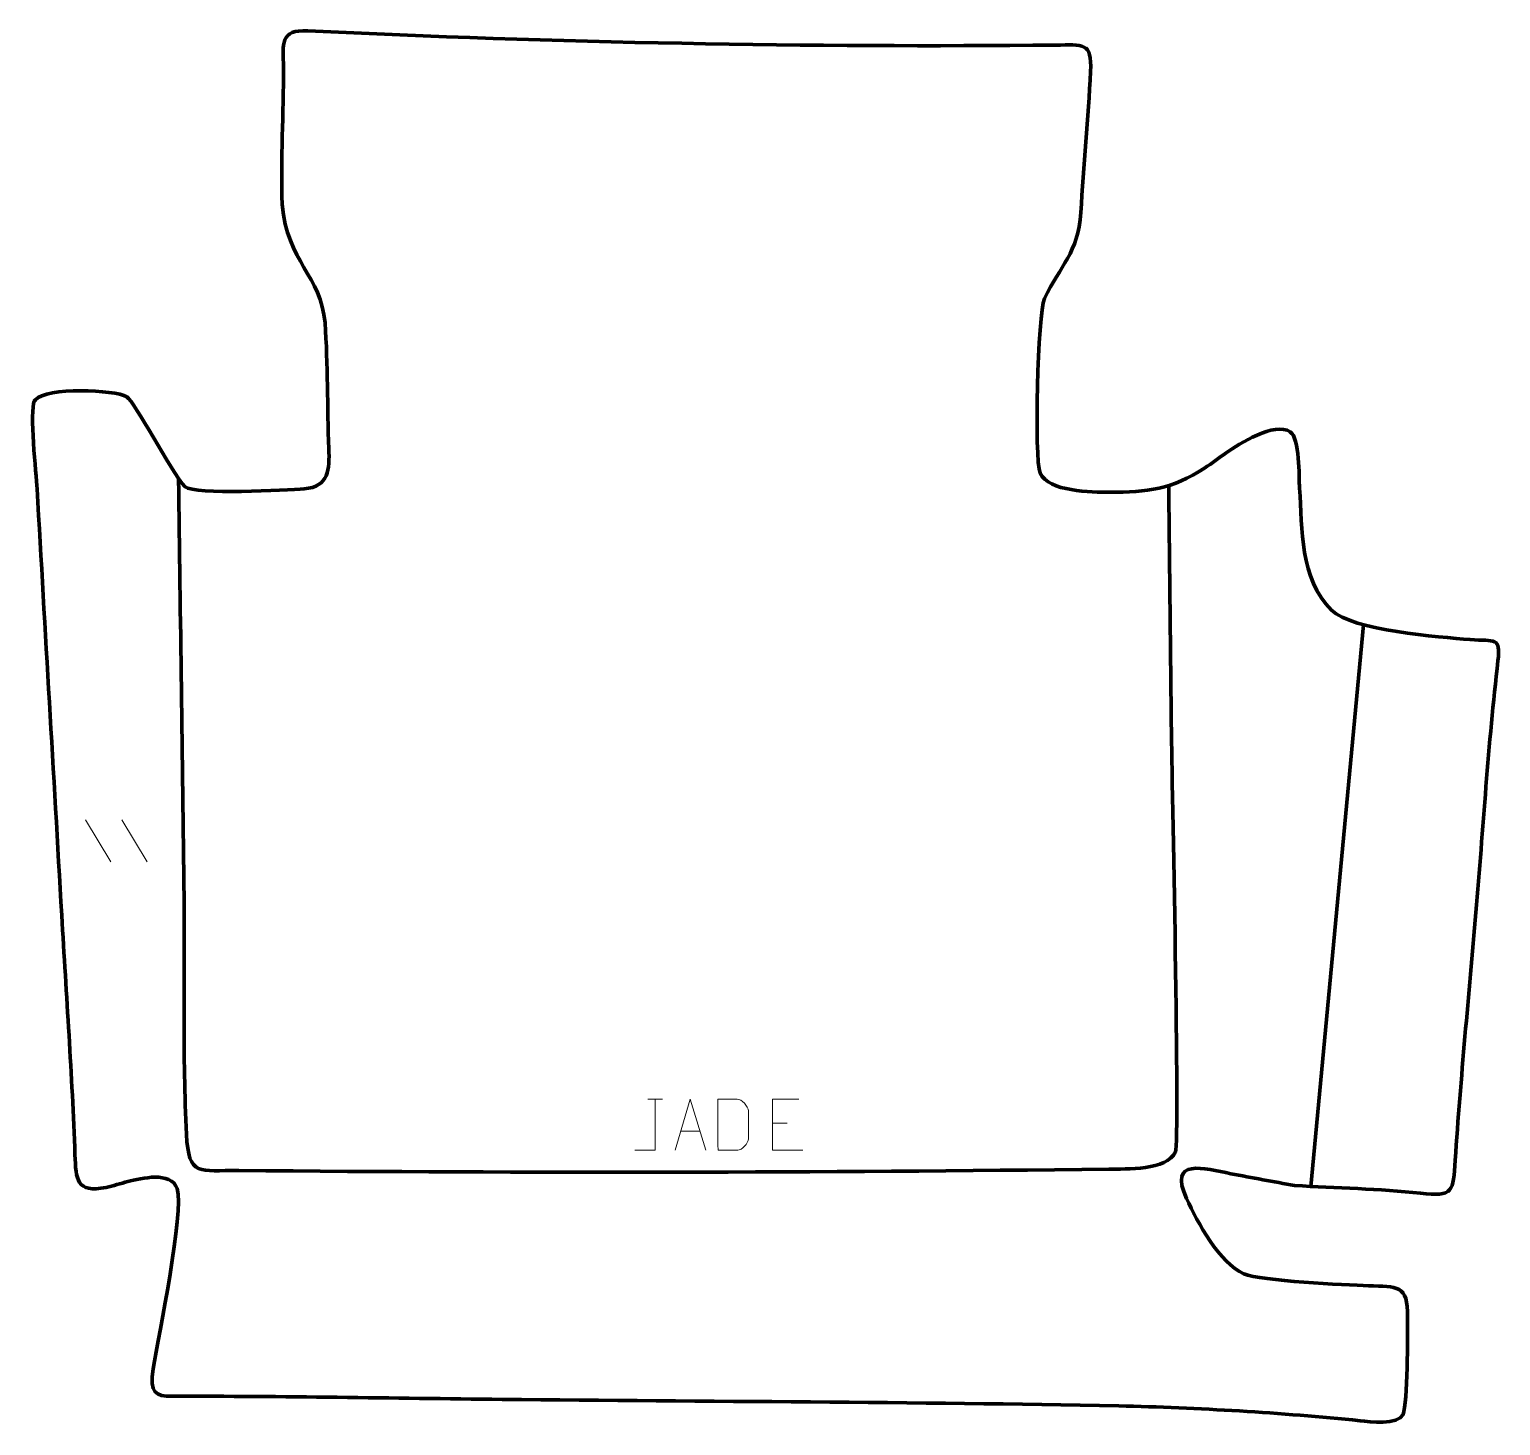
# Model space of a CAD drawing. Header units: millimetres. Extents: x -512 to 207, y 12 to 694.
import ezdxf

# ---------------------------------------------------------------- set-up
doc = ezdxf.new("R2010")
doc.units = ezdxf.units.MM
doc.header["$MEASUREMENT"] = 0
doc.layers.add('layer 1', color=7, linetype='Continuous')
doc.layers.add('layer 2', color=7, linetype='Continuous')

msp = doc.modelspace()

# ---------------------------------------------------------------- linework, layer by layer
at = {"layer": 'layer 1', "color": 142, "lineweight": 158}
msp.add_open_spline([(-438.9881, 474.8375), (-438.0885, 406.7377), (-437.1885, 338.638), (-436.2889, 270.5382), (-436.2889, 270.5382), (-435.9261, 232.3232), (-437.0754, 192.7626), (-435.154, 154.7383), (-435.154, 154.7383), (-434.0974, 133.8284), (-428.855, 137.3005), (-409.6008, 137.1101), (-409.6008, 137.1101), (-268.2702, 135.7871), (-125.9562, 136.0384), (15.3181, 137.7738), (15.3181, 137.7738), (23.7636, 137.8805), (43.6955, 137.0123), (47.8319, 146.2394), (47.8319, 146.2394), (50.1386, 151.3848), (46.0876, 332.6265), (45.8834, 351.7905), (45.8834, 351.7905), (45.4379, 391.7611), (44.9939, 431.7316), (44.5754, 471.7025)], degree=3, knots=[0, 0, 0, 0, 0.125, 0.125, 0.125, 0.125, 0.25, 0.25, 0.25, 0.25, 0.375, 0.375, 0.375, 0.375, 0.5, 0.5, 0.5, 0.5, 0.625, 0.625, 0.625, 0.625, 0.75, 0.75, 0.75, 0.75, 1, 1, 1, 1], dxfattribs=at)
msp.add_open_spline([(139.7164, 403.7055), (139.7164, 403.7055), (113.9064, 129.3468), (113.9064, 129.3468)], degree=3, dxfattribs=at)
at = {"layer": 'layer 2', "color": 242, "lineweight": 158}
msp.add_open_spline([(106.0781, 129.7561), (126.1975, 128.6245), (147.5898, 128.1534), (167.5015, 125.9602), (167.5015, 125.9602), (183.6755, 124.1786), (183.5071, 126.7123), (184.5178, 142.1019), (184.5178, 142.1019), (187.1532, 182.2332), (191.1666, 222.987), (194.6201, 263.1254), (194.6201, 263.1254), (198.1025, 303.7761), (200.6056, 345.6767), (205.3764, 386.0735), (205.3764, 386.0735), (206.6485, 398.1852), (204.0685, 395.3885), (191.7272, 396.4454), (191.7272, 396.4454), (176.7746, 397.7291), (134.1699, 400.8245), (124.1157, 410.8035), (124.1157, 410.8035), (108.3111, 426.4901), (110.0048, 450.1908), (108.4347, 470.4035), (108.4347, 470.4035), (108.1534, 476.0164), (108.607, 494.9147), (103.9409, 497.9045), (103.9409, 497.9045), (96.0743, 502.9451), (79.1314, 492.1434), (72.7111, 487.6845), (72.7111, 487.6845), (69.1418, 485.2056), (65.6718, 482.6306), (62.0641, 480.1996), (62.0641, 480.1996), (46.1791, 469.8938), (34.2083, 468.3653), (15.5537, 468.4437), (15.5537, 468.4437), (7.0995, 468.4791), (-14.3155, 468.5965), (-18.2092, 477.7922), (-18.2092, 477.7922), (-21.1922, 484.8372), (-19.474, 555.7744), (-16.0761, 563.0031), (-16.0761, 563.0031), (-8.3839, 579.3676), (0.3246, 585.068), (1.613, 604.9981), (1.613, 604.9981), (3.0996, 627.8933), (5.2264, 651.1657), (6.412, 673.9937), (6.412, 673.9937), (7.1655, 688.5012), (2.721, 686.9596), (-10.677, 686.831), (-10.677, 686.831), (-129.1812, 685.6939), (-257.0278, 687.9697), (-375.8188, 693.8185), (-375.8188, 693.8185), (-389.6429, 694.4991), (-387.9112, 687.4223), (-387.7937, 675.8453), (-387.7937, 675.8453), (-387.7058, 653.7319), (-389.1431, 630.8547), (-388.444, 608.9328), (-388.444, 608.9328), (-385.9602, 581.1009), (-369.4216, 574.0136), (-367.4682, 551.1539), (-367.4682, 551.1539), (-366.0245, 530.6993), (-366.4129, 510.1754), (-365.6147, 489.6758), (-365.6147, 489.6758), (-365.2216, 479.5773), (-365.562, 471.1205), (-377.6143, 470.0703), (-377.6143, 470.0703), (-386.2925, 469.4195), (-431.1117, 467.1623), (-435.8532, 471.0166), (-435.8532, 471.0166), (-443.1901, 479.3286), (-460.185, 512.4688), (-464.3427, 515.0343), (-464.3427, 515.0343), (-470.1349, 518.6084), (-503.688, 519.7997), (-508.94, 513.5958), (-508.94, 513.5958), (-508.94, 513.5958), (-509.4484, 512.8815), (-509.4484, 512.8815), (-509.4484, 512.8815), (-511.846, 508.2759), (-508.5886, 477.3487), (-508.1264, 470.0976), (-508.1264, 470.0976), (-504.104, 400.6612), (-500.0806, 331.2249), (-496.0573, 261.7886), (-496.0573, 261.7886), (-493.8082, 222.9733), (-490.9953, 183.5248), (-489.5972, 144.7404), (-489.5972, 144.7404), (-489.1647, 132.7441), (-488.9911, 125.9039), (-474.4061, 128.867), (-474.4061, 128.867), (-470.9009, 129.5791), (-467.2606, 130.8046), (-463.7452, 131.7023), (-463.7452, 131.7023), (-457.1415, 133.2749), (-442.829, 136.9404), (-439.7279, 128.2997), (-439.7279, 128.2997), (-436.2292, 116.6033), (-448.4458, 57.6711), (-451.3447, 40.2725), (-451.3447, 40.2725), (-453.3358, 28.3224), (-450.262, 26.8189), (-442.1416, 26.832), (-442.1416, 26.832), (-388.1028, 26.9165), (-334.9145, 25.8794), (-280.9499, 25.2898), (-280.9499, 25.2898), (-180.604, 24.2145), (-80.1424, 24.0967), (20.1788, 22.1203), (20.1788, 22.1203), (58.8064, 21.2096), (99.5736, 18.7943), (138.001, 14.8652), (138.001, 14.8652), (142.6391, 14.391), (156.6947, 12.4932), (159.0028, 17.9718), (159.0028, 17.9718), (161.4385, 23.7533), (161.1586, 56.8904), (161.2222, 65.4693), (161.2222, 65.4693), (161.425, 81.4473), (156.2559, 80.2403), (142.098, 80.8059), (142.098, 80.8059), (130.5952, 81.3011), (89.6986, 83.0136), (81.3203, 86.6548), (81.3203, 86.6548), (69.4512, 91.8132), (58.4751, 111.9048), (53.2862, 123.3554), (53.2862, 123.3554), (44.148, 143.5212), (61.9176, 138.0959), (74.8822, 135.5462), (74.8822, 135.5462), (85.2573, 133.5057), (95.679, 131.6732), (106.0781, 129.7561)], degree=3, knots=[0, 0, 0, 0, 0.02222222, 0.02222222, 0.02222222, 0.02222222, 0.04444444, 0.04444444, 0.04444444, 0.04444444, 0.06666667, 0.06666667, 0.06666667, 0.06666667, 0.08888889, 0.08888889, 0.08888889, 0.08888889, 0.11111111, 0.11111111, 0.11111111, 0.11111111, 0.13333333, 0.13333333, 0.13333333, 0.13333333, 0.15555556, 0.15555556, 0.15555556, 0.15555556, 0.17777778, 0.17777778, 0.17777778, 0.17777778, 0.2, 0.2, 0.2, 0.2, 0.22222222, 0.22222222, 0.22222222, 0.22222222, 0.24444444, 0.24444444, 0.24444444, 0.24444444, 0.26666667, 0.26666667, 0.26666667, 0.26666667, 0.28888889, 0.28888889, 0.28888889, 0.28888889, 0.31111111, 0.31111111, 0.31111111, 0.31111111, 0.33333333, 0.33333333, 0.33333333, 0.33333333, 0.35555556, 0.35555556, 0.35555556, 0.35555556, 0.37777778, 0.37777778, 0.37777778, 0.37777778, 0.4, 0.4, 0.4, 0.4, 0.42222222, 0.42222222, 0.42222222, 0.42222222, 0.44444444, 0.44444444, 0.44444444, 0.44444444, 0.46666667, 0.46666667, 0.46666667, 0.46666667, 0.48888889, 0.48888889, 0.48888889, 0.48888889, 0.51111111, 0.51111111, 0.51111111, 0.51111111, 0.53333333, 0.53333333, 0.53333333, 0.53333333, 0.55555556, 0.55555556, 0.55555556, 0.55555556, 0.57777778, 0.57777778, 0.57777778, 0.57777778, 0.6, 0.6, 0.6, 0.6, 0.62222222, 0.62222222, 0.62222222, 0.62222222, 0.64444444, 0.64444444, 0.64444444, 0.64444444, 0.66666667, 0.66666667, 0.66666667, 0.66666667, 0.68888889, 0.68888889, 0.68888889, 0.68888889, 0.71111111, 0.71111111, 0.71111111, 0.71111111, 0.73333333, 0.73333333, 0.73333333, 0.73333333, 0.75555556, 0.75555556, 0.75555556, 0.75555556, 0.77777778, 0.77777778, 0.77777778, 0.77777778, 0.8, 0.8, 0.8, 0.8, 0.82222222, 0.82222222, 0.82222222, 0.82222222, 0.84444444, 0.84444444, 0.84444444, 0.84444444, 0.86666667, 0.86666667, 0.86666667, 0.86666667, 0.88888889, 0.88888889, 0.88888889, 0.88888889, 0.91111111, 0.91111111, 0.91111111, 0.91111111, 0.93333333, 0.93333333, 0.93333333, 0.93333333, 0.95555556, 0.95555556, 0.95555556, 0.95555556, 1, 1, 1, 1], dxfattribs=at)
at = {"layer": 'layer 2', "color": 250, "lineweight": 9}
for points in [[(-484.4171, 308.4566), (-484.4171, 308.4566), (-472.0528, 287.9123), (-472.0528, 287.9123)], [(-466.6872, 308.4566), (-466.6872, 308.4566), (-454.3229, 287.9123), (-454.3229, 287.9123)], [(-209.8115, 172.0123), (-209.8115, 172.0123), (-202.6433, 172.0123), (-202.6433, 172.0123)], [(-148.9794, 160.14), (-148.9794, 160.14), (-141.8113, 160.14), (-141.8113, 160.14)], [(-193.7717, 156.3154), (-193.7717, 156.3154), (-184.276, 156.3154), (-184.276, 156.3154)]]:
    msp.add_open_spline(points, degree=3, dxfattribs=at)
for points, knots in [([(-216.2494, 147.0587), (-216.2494, 147.0587), (-206.2274, 147.0587), (-206.2274, 147.0587), (-206.2274, 147.0587), (-206.2274, 147.0587), (-206.2274, 172.0123), (-206.2274, 172.0123)], [0, 0, 0, 0, 0.33333333, 0.33333333, 0.33333333, 0.33333333, 1, 1, 1, 1]), ([(-196.4943, 147.066), (-196.4943, 147.066), (-189.1233, 172.0195), (-189.1233, 172.0195), (-189.1233, 172.0195), (-189.1233, 172.0195), (-181.5534, 147.066), (-181.5534, 147.066)], [0, 0, 0, 0, 0.33333333, 0.33333333, 0.33333333, 0.33333333, 1, 1, 1, 1]), ([(-175.5519, 147.0888), (-173.2201, 147.0892), (-168.2699, 147.0652), (-165.9384, 147.0649), (-165.9384, 147.0649), (-164.0134, 146.9595), (-160.6948, 150.5011), (-160.706, 152.5184), (-160.706, 152.5184), (-160.7064, 158.2885), (-160.7064, 160.4582), (-160.706, 166.2275), (-160.706, 166.2275), (-160.7103, 168.3656), (-164.0848, 172.0257), (-166.2372, 172.0122), (-166.2372, 172.0122), (-168.5629, 172.0122), (-173.2872, 172.0122), (-175.6133, 172.0122), (-175.6133, 172.0122), (-175.6129, 166.2653), (-175.5516, 152.8361), (-175.5519, 147.0888)], [0, 0, 0, 0, 0.14285714, 0.14285714, 0.14285714, 0.14285714, 0.28571429, 0.28571429, 0.28571429, 0.28571429, 0.42857143, 0.42857143, 0.42857143, 0.42857143, 0.57142857, 0.57142857, 0.57142857, 0.57142857, 0.71428571, 0.71428571, 0.71428571, 0.71428571, 1, 1, 1, 1]), ([(-136.1055, 172.0197), (-136.1055, 172.0197), (-148.9794, 172.0197), (-148.9794, 172.0197), (-148.9794, 172.0197), (-148.9794, 172.0197), (-148.9794, 147.0661), (-148.9794, 147.0661), (-148.9794, 147.0661), (-148.9794, 147.0661), (-134.1136, 147.0661), (-134.1136, 147.0661)], [0, 0, 0, 0, 0.25, 0.25, 0.25, 0.25, 0.5, 0.5, 0.5, 0.5, 1, 1, 1, 1])]:
    msp.add_open_spline(points, degree=3, knots=knots, dxfattribs=at)

doc.saveas('drawing.dxf')
